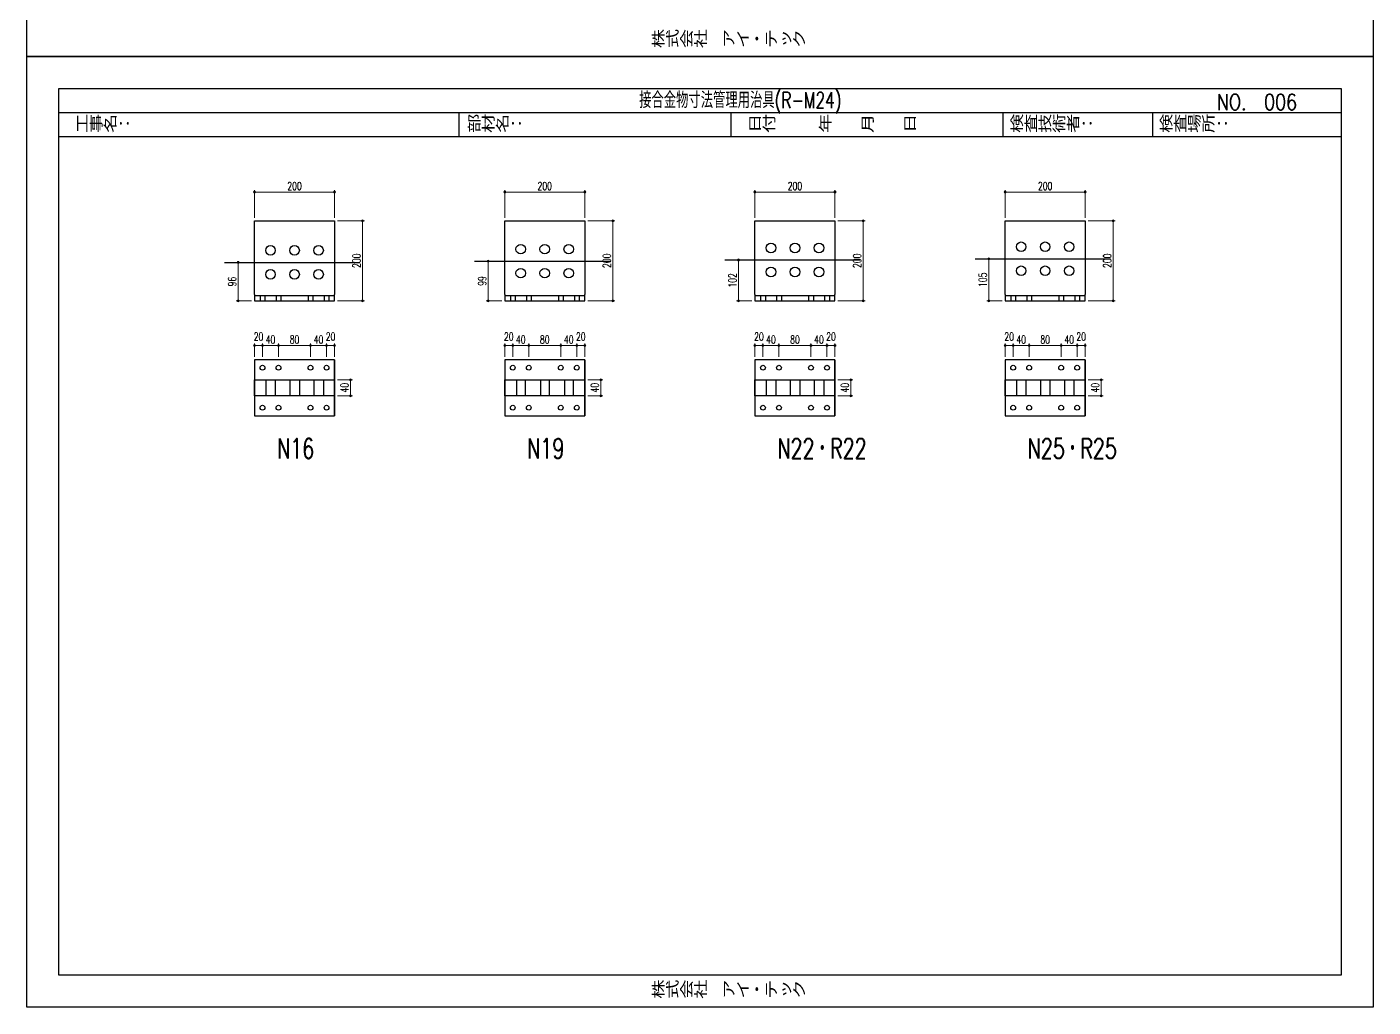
# Model space of a CAD drawing. Header units: millimetres. Extents: x 0 to 15432, y -11 to 7128.
# Drawn here: x 12068 to 15432, y 0 to 2450 of the extents above; entities that cross this region are included whole.
import ezdxf

# ---------------------------------------------------------------- set-up
doc = ezdxf.new("R2010")
doc.units = ezdxf.units.MM
doc.header["$LTSCALE"] = 5
doc.linetypes.add('JIS_08_50', pattern=[53, 50, -1.125, 0.75, -1.125])
doc.layers.get('0').update_dxf_attribs({"color": 255})
doc.layers.get('DEFPOINTS').update_dxf_attribs({"color": 9})
for name, color, linetype in [('01', 7, 'Continuous'), ('CENTER', 2, 'JIS_08_50'), ('LAYER6', 7, 'Continuous'), ('寸法', 4, 'Continuous'), ('溶接', 241, 'Continuous')]:
    doc.layers.add(name, color=color, linetype=linetype)
doc.styles.add('KANJI', font='simplex.shx', dxfattribs={"width": 0.7, "bigfont": 'extfont2.shx'})
doc.styles.get("Standard").update_dxf_attribs({"font": 'simplex.shx', "width": 0.7, "height": 2.5, "bigfont": '@extfont2.shx'})
doc.styles.add('SUNPOU', font='simplex.shx', dxfattribs={"width": 0.7, "bigfont": 'extfont2.shx'})
doc.styles.add('SUNPOU2', font='simplex.shx', dxfattribs={"width": 0.7, "height": 50, "bigfont": 'extfont2.shx'})
doc.dimstyles.new('S5', dxfattribs={"dimscale": 5, "dimtxt": 4, "dimasz": 1, "dimexe": 1, "dimexo": 1.5, "dimgap": 1, "dimtad": 1, "dimtxsty": 'KANJI', "dimblk": 'ORIGIN', "dimcen": 0, "dimclrd": 256, "dimclre": 256, "dimclrt": 256, "dimadec": 0, "dimazin": 0, "dimtfac": 1, "dimtmove": 2, "dimatfit": 2, "dimfxl": 1, "dimtolj": 2, "dimlwd": 5, "dimlwe": 5, "dimarcsym": 0})

# ---------------------------------------------------------------- blocks, each defined once
blk = doc.blocks.new('_Origin')
at = {"color": 0, "linetype": 'ByBlock', "lineweight": -2}
blk.add_line((0, 0), (-1, 0), dxfattribs=at)
blk.add_circle((0, 0), 0.5, dxfattribs=at)
blk = doc.blocks.new('*D1248')
at = {"layer": 'DEFPOINTS', "color": 0}
for p in [(13220.9, 1864.4), (13262, 1864.4), (13262, 1765.4)]:
    blk.add_point(p, dxfattribs=at)
at = {"layer": '寸法', "linetype": 'Continuous', "lineweight": 5}
for p, q in [((13254.5, 1864.4), (13215.9, 1864.4)), ((13220.9, 1770.4), (13220.9, 1859.4)), ((13254.5, 1765.4), (13215.9, 1765.4))]:
    blk.add_line(p, q, dxfattribs=at)
at = {"layer": '寸法', "lineweight": 5, "xscale": 5, "yscale": 5, "zscale": 5}
for p, rotation in [((13220.9, 1864.4), 90), ((13220.9, 1765.4), 270)]:
    blk.add_blockref('_Origin', p, dxfattribs=dict(at, rotation=rotation))
at = {"layer": '寸法', "linetype": 'Continuous', "insert": (13205.9, 1814.9), "char_height": 20, "attachment_point": 5, "rotation": 90, "style": 'KANJI'}
blk.add_mtext('\\A2;99', dxfattribs=at)
blk = doc.blocks.new('*D1249')
at = {"layer": 'DEFPOINTS', "color": 0}
for p in [(13846.2, 1867.4), (13887.3, 1867.4), (13887.3, 1765.4)]:
    blk.add_point(p, dxfattribs=at)
at = {"layer": '寸法', "linetype": 'Continuous', "lineweight": 5}
for p, q in [((13879.8, 1867.4), (13841.2, 1867.4)), ((13846.2, 1770.4), (13846.2, 1862.4)), ((13879.8, 1765.4), (13841.2, 1765.4))]:
    blk.add_line(p, q, dxfattribs=at)
at = {"layer": '寸法', "lineweight": 5, "xscale": 5, "yscale": 5, "zscale": 5}
for p, rotation in [((13846.2, 1867.4), 90), ((13846.2, 1765.4), 270)]:
    blk.add_blockref('_Origin', p, dxfattribs=dict(at, rotation=rotation))
at = {"layer": '寸法', "linetype": 'Continuous', "insert": (13831.2, 1816.4), "char_height": 20, "attachment_point": 5, "rotation": 90, "style": 'KANJI'}
blk.add_mtext('\\A2;102', dxfattribs=at)
blk = doc.blocks.new('*D1250')
at = {"layer": 'DEFPOINTS', "color": 0}
for p in [(14471.5, 1870.4), (14512.6, 1870.4), (14512.6, 1765.4)]:
    blk.add_point(p, dxfattribs=at)
at = {"layer": '寸法', "linetype": 'Continuous', "lineweight": 5}
for p, q in [((14505.1, 1870.4), (14466.5, 1870.4)), ((14471.5, 1770.4), (14471.5, 1865.4)), ((14505.1, 1765.4), (14466.5, 1765.4))]:
    blk.add_line(p, q, dxfattribs=at)
at = {"layer": '寸法', "lineweight": 5, "xscale": 5, "yscale": 5, "zscale": 5}
for p, rotation in [((14471.5, 1870.4), 90), ((14471.5, 1765.4), 270)]:
    blk.add_blockref('_Origin', p, dxfattribs=dict(at, rotation=rotation))
at = {"layer": '寸法', "linetype": 'Continuous', "insert": (14456.5, 1817.9), "char_height": 20, "attachment_point": 5, "rotation": 90, "style": 'KANJI'}
blk.add_mtext('\\A2;105', dxfattribs=at)
blk = doc.blocks.new('*D1253')
at = {"layer": 'DEFPOINTS', "color": 0}
for p in [(12595.6, 1861.4), (12636.8, 1861.4), (12636.8, 1765.4)]:
    blk.add_point(p, dxfattribs=at)
at = {"layer": '寸法', "linetype": 'Continuous', "lineweight": 5}
for p, q in [((12629.3, 1861.4), (12590.6, 1861.4)), ((12595.6, 1770.4), (12595.6, 1856.4)), ((12629.3, 1765.4), (12590.6, 1765.4))]:
    blk.add_line(p, q, dxfattribs=at)
at = {"layer": '寸法', "lineweight": 5, "xscale": 5, "yscale": 5, "zscale": 5}
for p, rotation in [((12595.6, 1861.4), 90), ((12595.6, 1765.4), 270)]:
    blk.add_blockref('_Origin', p, dxfattribs=dict(at, rotation=rotation))
at = {"layer": '寸法', "linetype": 'Continuous', "insert": (12580.6, 1813.4), "char_height": 20, "attachment_point": 5, "rotation": 90, "style": 'KANJI'}
blk.add_mtext('\\A2;96', dxfattribs=at)
blk = doc.blocks.new('*D1254')
at = {"layer": 'DEFPOINTS', "color": 0}
for p in [(12836.8, 1568.1), (12836.8, 1528.1), (12876.7, 1528.1)]:
    blk.add_point(p, dxfattribs=at)
at = {"layer": '寸法', "linetype": 'Continuous', "lineweight": 5}
for p, q in [((12844.3, 1568.1), (12881.7, 1568.1)), ((12876.7, 1563.1), (12876.7, 1533.1)), ((12844.3, 1528.1), (12881.7, 1528.1))]:
    blk.add_line(p, q, dxfattribs=at)
at = {"layer": '寸法', "lineweight": 5, "xscale": 5, "yscale": 5, "zscale": 5}
for p, rotation in [((12876.7, 1568.1), 90), ((12876.7, 1528.1), 270)]:
    blk.add_blockref('_Origin', p, dxfattribs=dict(at, rotation=rotation))
at = {"layer": '寸法', "linetype": 'Continuous', "insert": (12861.7, 1548.1), "char_height": 20, "attachment_point": 5, "rotation": 90, "style": 'KANJI'}
blk.add_mtext('\\A2;40', dxfattribs=at)
blk = doc.blocks.new('*D1255')
at = {"layer": 'DEFPOINTS', "color": 0}
for p in [(12836.8, 2037.2), (12636.8, 1965.4), (12836.8, 1965.4)]:
    blk.add_point(p, dxfattribs=at)
at = {"layer": '寸法', "linetype": 'Continuous', "lineweight": 5}
for p, q in [((12636.8, 1972.9), (12636.8, 2042.2)), ((12641.8, 2037.2), (12831.8, 2037.2)), ((12836.8, 1972.9), (12836.8, 2042.2))]:
    blk.add_line(p, q, dxfattribs=at)
at = {"layer": '寸法', "lineweight": 5, "xscale": 5, "yscale": 5, "zscale": 5, "rotation": 180}
blk.add_blockref('_Origin', (12636.8, 2037.2), dxfattribs=at)
at = {"layer": '寸法', "lineweight": 5, "xscale": 5, "yscale": 5, "zscale": 5}
blk.add_blockref('_Origin', (12836.8, 2037.2), dxfattribs=at)
at = {"layer": '寸法', "linetype": 'Continuous', "insert": (12736.8, 2052.2), "char_height": 20, "attachment_point": 5, "style": 'KANJI'}
blk.add_mtext('\\A2;200', dxfattribs=at)
blk = doc.blocks.new('*D1256')
at = {"layer": 'DEFPOINTS', "color": 0}
for p in [(13462, 2037.2), (13262, 1965.4), (13462, 1965.4)]:
    blk.add_point(p, dxfattribs=at)
at = {"layer": '寸法', "linetype": 'Continuous', "lineweight": 5}
for p, q in [((13262, 1972.9), (13262, 2042.2)), ((13267, 2037.2), (13457, 2037.2)), ((13462, 1972.9), (13462, 2042.2))]:
    blk.add_line(p, q, dxfattribs=at)
at = {"layer": '寸法', "lineweight": 5, "xscale": 5, "yscale": 5, "zscale": 5, "rotation": 180}
blk.add_blockref('_Origin', (13262, 2037.2), dxfattribs=at)
at = {"layer": '寸法', "lineweight": 5, "xscale": 5, "yscale": 5, "zscale": 5}
blk.add_blockref('_Origin', (13462, 2037.2), dxfattribs=at)
at = {"layer": '寸法', "linetype": 'Continuous', "insert": (13362, 2052.2), "char_height": 20, "attachment_point": 5, "style": 'KANJI'}
blk.add_mtext('\\A2;200', dxfattribs=at)
blk = doc.blocks.new('*D1257')
at = {"layer": 'DEFPOINTS', "color": 0}
for p in [(14087.3, 2037.2), (13887.3, 1965.4), (14087.3, 1965.4)]:
    blk.add_point(p, dxfattribs=at)
at = {"layer": '寸法', "linetype": 'Continuous', "lineweight": 5}
for p, q in [((13887.3, 1972.9), (13887.3, 2042.2)), ((13892.3, 2037.2), (14082.3, 2037.2)), ((14087.3, 1972.9), (14087.3, 2042.2))]:
    blk.add_line(p, q, dxfattribs=at)
at = {"layer": '寸法', "lineweight": 5, "xscale": 5, "yscale": 5, "zscale": 5, "rotation": 180}
blk.add_blockref('_Origin', (13887.3, 2037.2), dxfattribs=at)
at = {"layer": '寸法', "lineweight": 5, "xscale": 5, "yscale": 5, "zscale": 5}
blk.add_blockref('_Origin', (14087.3, 2037.2), dxfattribs=at)
at = {"layer": '寸法', "linetype": 'Continuous', "insert": (13987.3, 2052.2), "char_height": 20, "attachment_point": 5, "style": 'KANJI'}
blk.add_mtext('\\A2;200', dxfattribs=at)
blk = doc.blocks.new('*D1258')
at = {"layer": 'DEFPOINTS', "color": 0}
for p in [(14712.6, 2037.2), (14512.6, 1965.4), (14712.6, 1965.4)]:
    blk.add_point(p, dxfattribs=at)
at = {"layer": '寸法', "linetype": 'Continuous', "lineweight": 5}
for p, q in [((14512.6, 1972.9), (14512.6, 2042.2)), ((14517.6, 2037.2), (14707.6, 2037.2)), ((14712.6, 1972.9), (14712.6, 2042.2))]:
    blk.add_line(p, q, dxfattribs=at)
at = {"layer": '寸法', "lineweight": 5, "xscale": 5, "yscale": 5, "zscale": 5, "rotation": 180}
blk.add_blockref('_Origin', (14512.6, 2037.2), dxfattribs=at)
at = {"layer": '寸法', "lineweight": 5, "xscale": 5, "yscale": 5, "zscale": 5}
blk.add_blockref('_Origin', (14712.6, 2037.2), dxfattribs=at)
at = {"layer": '寸法', "linetype": 'Continuous', "insert": (14612.6, 2052.2), "char_height": 20, "attachment_point": 5, "style": 'KANJI'}
blk.add_mtext('\\A2;200', dxfattribs=at)
blk = doc.blocks.new('*D1261')
at = {"layer": 'DEFPOINTS', "color": 0}
for p in [(13462, 1568.1), (13462, 1528.1), (13502, 1528.1)]:
    blk.add_point(p, dxfattribs=at)
at = {"layer": '寸法', "linetype": 'Continuous', "lineweight": 5}
for p, q in [((13469.5, 1568.1), (13507, 1568.1)), ((13502, 1563.1), (13502, 1533.1)), ((13469.5, 1528.1), (13507, 1528.1))]:
    blk.add_line(p, q, dxfattribs=at)
at = {"layer": '寸法', "lineweight": 5, "xscale": 5, "yscale": 5, "zscale": 5}
for p, rotation in [((13502, 1568.1), 90), ((13502, 1528.1), 270)]:
    blk.add_blockref('_Origin', p, dxfattribs=dict(at, rotation=rotation))
at = {"layer": '寸法', "linetype": 'Continuous', "insert": (13487, 1548.1), "char_height": 20, "attachment_point": 5, "rotation": 90, "style": 'KANJI'}
blk.add_mtext('\\A2;40', dxfattribs=at)
blk = doc.blocks.new('*D1262')
at = {"layer": 'DEFPOINTS', "color": 0}
for p in [(14087.3, 1568.1), (14087.3, 1528.1), (14127.2, 1528.1)]:
    blk.add_point(p, dxfattribs=at)
at = {"layer": '寸法', "linetype": 'Continuous', "lineweight": 5}
for p, q in [((14094.8, 1568.1), (14132.2, 1568.1)), ((14127.2, 1563.1), (14127.2, 1533.1)), ((14094.8, 1528.1), (14132.2, 1528.1))]:
    blk.add_line(p, q, dxfattribs=at)
at = {"layer": '寸法', "lineweight": 5, "xscale": 5, "yscale": 5, "zscale": 5}
for p, rotation in [((14127.2, 1568.1), 90), ((14127.2, 1528.1), 270)]:
    blk.add_blockref('_Origin', p, dxfattribs=dict(at, rotation=rotation))
at = {"layer": '寸法', "linetype": 'Continuous', "insert": (14112.2, 1548.1), "char_height": 20, "attachment_point": 5, "rotation": 90, "style": 'KANJI'}
blk.add_mtext('\\A2;40', dxfattribs=at)
blk = doc.blocks.new('*D1263')
at = {"layer": 'DEFPOINTS', "color": 0}
for p in [(14712.6, 1568.1), (14712.6, 1528.1), (14752.5, 1528.1)]:
    blk.add_point(p, dxfattribs=at)
at = {"layer": '寸法', "linetype": 'Continuous', "lineweight": 5}
for p, q in [((14720.1, 1568.1), (14757.5, 1568.1)), ((14752.5, 1563.1), (14752.5, 1533.1)), ((14720.1, 1528.1), (14757.5, 1528.1))]:
    blk.add_line(p, q, dxfattribs=at)
at = {"layer": '寸法', "lineweight": 5, "xscale": 5, "yscale": 5, "zscale": 5}
for p, rotation in [((14752.5, 1568.1), 90), ((14752.5, 1528.1), 270)]:
    blk.add_blockref('_Origin', p, dxfattribs=dict(at, rotation=rotation))
at = {"layer": '寸法', "linetype": 'Continuous', "insert": (14737.5, 1548.1), "char_height": 20, "attachment_point": 5, "rotation": 90, "style": 'KANJI'}
blk.add_mtext('\\A2;40', dxfattribs=at)
blk = doc.blocks.new('*D1266')
at = {"layer": 'DEFPOINTS', "color": 0}
for p in [(12656.8, 1653.4), (12636.8, 1618.1), (12656.8, 1618.1)]:
    blk.add_point(p, dxfattribs=at)
at = {"layer": '寸法', "linetype": 'Continuous', "lineweight": 5}
for p, q in [((12636.8, 1625.6), (12636.8, 1658.4)), ((12641.8, 1653.4), (12651.8, 1653.4)), ((12656.8, 1625.6), (12656.8, 1658.4))]:
    blk.add_line(p, q, dxfattribs=at)
at = {"layer": '寸法', "lineweight": 5, "xscale": 5, "yscale": 5, "zscale": 5, "rotation": 180}
blk.add_blockref('_Origin', (12636.8, 1653.4), dxfattribs=at)
at = {"layer": '寸法', "lineweight": 5, "xscale": 5, "yscale": 5, "zscale": 5}
blk.add_blockref('_Origin', (12656.8, 1653.4), dxfattribs=at)
at = {"layer": '寸法', "linetype": 'Continuous', "insert": (12646.8, 1675.9), "char_height": 20, "attachment_point": 5, "style": 'KANJI'}
blk.add_mtext('\\A2;20', dxfattribs=at)
blk = doc.blocks.new('*D1267')
at = {"layer": 'DEFPOINTS', "color": 0}
for p in [(12696.8, 1653.4), (12656.8, 1618.1), (12696.8, 1618.1)]:
    blk.add_point(p, dxfattribs=at)
at = {"layer": '寸法', "linetype": 'Continuous', "lineweight": 5}
for p, q in [((12656.8, 1625.6), (12656.8, 1658.4)), ((12661.8, 1653.4), (12691.8, 1653.4)), ((12696.8, 1625.6), (12696.8, 1658.4))]:
    blk.add_line(p, q, dxfattribs=at)
at = {"layer": '寸法', "lineweight": 5, "xscale": 5, "yscale": 5, "zscale": 5, "rotation": 180}
blk.add_blockref('_Origin', (12656.8, 1653.4), dxfattribs=at)
at = {"layer": '寸法', "lineweight": 5, "xscale": 5, "yscale": 5, "zscale": 5}
blk.add_blockref('_Origin', (12696.8, 1653.4), dxfattribs=at)
at = {"layer": '寸法', "linetype": 'Continuous', "insert": (12676.8, 1668.4), "char_height": 20, "attachment_point": 5, "style": 'KANJI'}
blk.add_mtext('\\A2;40', dxfattribs=at)
blk = doc.blocks.new('*D1268')
at = {"layer": 'DEFPOINTS', "color": 0}
for p in [(12776.8, 1653.4), (12696.8, 1618.1), (12776.8, 1618.1)]:
    blk.add_point(p, dxfattribs=at)
at = {"layer": '寸法', "linetype": 'Continuous', "lineweight": 5}
for p, q in [((12696.8, 1625.6), (12696.8, 1658.4)), ((12701.8, 1653.4), (12771.8, 1653.4)), ((12776.8, 1625.6), (12776.8, 1658.4))]:
    blk.add_line(p, q, dxfattribs=at)
at = {"layer": '寸法', "lineweight": 5, "xscale": 5, "yscale": 5, "zscale": 5, "rotation": 180}
blk.add_blockref('_Origin', (12696.8, 1653.4), dxfattribs=at)
at = {"layer": '寸法', "lineweight": 5, "xscale": 5, "yscale": 5, "zscale": 5}
blk.add_blockref('_Origin', (12776.8, 1653.4), dxfattribs=at)
at = {"layer": '寸法', "linetype": 'Continuous', "insert": (12736.8, 1668.4), "char_height": 20, "attachment_point": 5, "style": 'KANJI'}
blk.add_mtext('\\A2;80', dxfattribs=at)
blk = doc.blocks.new('*D1269')
at = {"layer": 'DEFPOINTS', "color": 0}
for p in [(12816.8, 1653.4), (12776.8, 1618.1), (12816.8, 1618.1)]:
    blk.add_point(p, dxfattribs=at)
at = {"layer": '寸法', "linetype": 'Continuous', "lineweight": 5}
for p, q in [((12776.8, 1625.6), (12776.8, 1658.4)), ((12781.8, 1653.4), (12811.8, 1653.4)), ((12816.8, 1625.6), (12816.8, 1658.4))]:
    blk.add_line(p, q, dxfattribs=at)
at = {"layer": '寸法', "lineweight": 5, "xscale": 5, "yscale": 5, "zscale": 5, "rotation": 180}
blk.add_blockref('_Origin', (12776.8, 1653.4), dxfattribs=at)
at = {"layer": '寸法', "lineweight": 5, "xscale": 5, "yscale": 5, "zscale": 5}
blk.add_blockref('_Origin', (12816.8, 1653.4), dxfattribs=at)
at = {"layer": '寸法', "linetype": 'Continuous', "insert": (12796.8, 1668.4), "char_height": 20, "attachment_point": 5, "style": 'KANJI'}
blk.add_mtext('\\A2;40', dxfattribs=at)
blk = doc.blocks.new('*D1270')
at = {"layer": 'DEFPOINTS', "color": 0}
for p in [(12836.8, 1653.4), (12816.8, 1618.1), (12836.8, 1618.1)]:
    blk.add_point(p, dxfattribs=at)
at = {"layer": '寸法', "linetype": 'Continuous', "lineweight": 5}
for p, q in [((12816.8, 1625.6), (12816.8, 1658.4)), ((12821.8, 1653.4), (12831.8, 1653.4)), ((12836.8, 1625.6), (12836.8, 1658.4))]:
    blk.add_line(p, q, dxfattribs=at)
at = {"layer": '寸法', "lineweight": 5, "xscale": 5, "yscale": 5, "zscale": 5, "rotation": 180}
blk.add_blockref('_Origin', (12816.8, 1653.4), dxfattribs=at)
at = {"layer": '寸法', "lineweight": 5, "xscale": 5, "yscale": 5, "zscale": 5}
blk.add_blockref('_Origin', (12836.8, 1653.4), dxfattribs=at)
at = {"layer": '寸法', "linetype": 'Continuous', "insert": (12826.8, 1675.9), "char_height": 20, "attachment_point": 5, "style": 'KANJI'}
blk.add_mtext('\\A2;20', dxfattribs=at)
blk = doc.blocks.new('*D1271')
at = {"layer": 'DEFPOINTS', "color": 0}
for p in [(13282, 1653.4), (13262, 1618.1), (13282, 1618.1)]:
    blk.add_point(p, dxfattribs=at)
at = {"layer": '寸法', "linetype": 'Continuous', "lineweight": 5}
for p, q in [((13262, 1625.6), (13262, 1658.4)), ((13267, 1653.4), (13277, 1653.4)), ((13282, 1625.6), (13282, 1658.4))]:
    blk.add_line(p, q, dxfattribs=at)
at = {"layer": '寸法', "lineweight": 5, "xscale": 5, "yscale": 5, "zscale": 5, "rotation": 180}
blk.add_blockref('_Origin', (13262, 1653.4), dxfattribs=at)
at = {"layer": '寸法', "lineweight": 5, "xscale": 5, "yscale": 5, "zscale": 5}
blk.add_blockref('_Origin', (13282, 1653.4), dxfattribs=at)
at = {"layer": '寸法', "linetype": 'Continuous', "insert": (13272, 1675.9), "char_height": 20, "attachment_point": 5, "style": 'KANJI'}
blk.add_mtext('\\A2;20', dxfattribs=at)
blk = doc.blocks.new('*D1272')
at = {"layer": 'DEFPOINTS', "color": 0}
for p in [(13322, 1653.4), (13282, 1618.1), (13322, 1618.1)]:
    blk.add_point(p, dxfattribs=at)
at = {"layer": '寸法', "linetype": 'Continuous', "lineweight": 5}
for p, q in [((13282, 1625.6), (13282, 1658.4)), ((13287, 1653.4), (13317, 1653.4)), ((13322, 1625.6), (13322, 1658.4))]:
    blk.add_line(p, q, dxfattribs=at)
at = {"layer": '寸法', "lineweight": 5, "xscale": 5, "yscale": 5, "zscale": 5, "rotation": 180}
blk.add_blockref('_Origin', (13282, 1653.4), dxfattribs=at)
at = {"layer": '寸法', "lineweight": 5, "xscale": 5, "yscale": 5, "zscale": 5}
blk.add_blockref('_Origin', (13322, 1653.4), dxfattribs=at)
at = {"layer": '寸法', "linetype": 'Continuous', "insert": (13302, 1668.4), "char_height": 20, "attachment_point": 5, "style": 'KANJI'}
blk.add_mtext('\\A2;40', dxfattribs=at)
blk = doc.blocks.new('*D1273')
at = {"layer": 'DEFPOINTS', "color": 0}
for p in [(13402, 1653.4), (13322, 1618.1), (13402, 1618.1)]:
    blk.add_point(p, dxfattribs=at)
at = {"layer": '寸法', "linetype": 'Continuous', "lineweight": 5}
for p, q in [((13322, 1625.6), (13322, 1658.4)), ((13327, 1653.4), (13397, 1653.4)), ((13402, 1625.6), (13402, 1658.4))]:
    blk.add_line(p, q, dxfattribs=at)
at = {"layer": '寸法', "lineweight": 5, "xscale": 5, "yscale": 5, "zscale": 5, "rotation": 180}
blk.add_blockref('_Origin', (13322, 1653.4), dxfattribs=at)
at = {"layer": '寸法', "lineweight": 5, "xscale": 5, "yscale": 5, "zscale": 5}
blk.add_blockref('_Origin', (13402, 1653.4), dxfattribs=at)
at = {"layer": '寸法', "linetype": 'Continuous', "insert": (13362, 1668.4), "char_height": 20, "attachment_point": 5, "style": 'KANJI'}
blk.add_mtext('\\A2;80', dxfattribs=at)
blk = doc.blocks.new('*D1274')
at = {"layer": 'DEFPOINTS', "color": 0}
for p in [(13442, 1653.4), (13402, 1618.1), (13442, 1618.1)]:
    blk.add_point(p, dxfattribs=at)
at = {"layer": '寸法', "linetype": 'Continuous', "lineweight": 5}
for p, q in [((13402, 1625.6), (13402, 1658.4)), ((13407, 1653.4), (13437, 1653.4)), ((13442, 1625.6), (13442, 1658.4))]:
    blk.add_line(p, q, dxfattribs=at)
at = {"layer": '寸法', "lineweight": 5, "xscale": 5, "yscale": 5, "zscale": 5, "rotation": 180}
blk.add_blockref('_Origin', (13402, 1653.4), dxfattribs=at)
at = {"layer": '寸法', "lineweight": 5, "xscale": 5, "yscale": 5, "zscale": 5}
blk.add_blockref('_Origin', (13442, 1653.4), dxfattribs=at)
at = {"layer": '寸法', "linetype": 'Continuous', "insert": (13422, 1668.4), "char_height": 20, "attachment_point": 5, "style": 'KANJI'}
blk.add_mtext('\\A2;40', dxfattribs=at)
blk = doc.blocks.new('*D1275')
at = {"layer": 'DEFPOINTS', "color": 0}
for p in [(13462, 1653.4), (13442, 1618.1), (13462, 1618.1)]:
    blk.add_point(p, dxfattribs=at)
at = {"layer": '寸法', "linetype": 'Continuous', "lineweight": 5}
for p, q in [((13442, 1625.6), (13442, 1658.4)), ((13447, 1653.4), (13457, 1653.4)), ((13462, 1625.6), (13462, 1658.4))]:
    blk.add_line(p, q, dxfattribs=at)
at = {"layer": '寸法', "lineweight": 5, "xscale": 5, "yscale": 5, "zscale": 5, "rotation": 180}
blk.add_blockref('_Origin', (13442, 1653.4), dxfattribs=at)
at = {"layer": '寸法', "lineweight": 5, "xscale": 5, "yscale": 5, "zscale": 5}
blk.add_blockref('_Origin', (13462, 1653.4), dxfattribs=at)
at = {"layer": '寸法', "linetype": 'Continuous', "insert": (13452, 1675.9), "char_height": 20, "attachment_point": 5, "style": 'KANJI'}
blk.add_mtext('\\A2;20', dxfattribs=at)
blk = doc.blocks.new('*D1276')
at = {"layer": 'DEFPOINTS', "color": 0}
for p in [(13907.3, 1653.4), (13887.3, 1618.1), (13907.3, 1618.1)]:
    blk.add_point(p, dxfattribs=at)
at = {"layer": '寸法', "linetype": 'Continuous', "lineweight": 5}
for p, q in [((13887.3, 1625.6), (13887.3, 1658.4)), ((13892.3, 1653.4), (13902.3, 1653.4)), ((13907.3, 1625.6), (13907.3, 1658.4))]:
    blk.add_line(p, q, dxfattribs=at)
at = {"layer": '寸法', "lineweight": 5, "xscale": 5, "yscale": 5, "zscale": 5, "rotation": 180}
blk.add_blockref('_Origin', (13887.3, 1653.4), dxfattribs=at)
at = {"layer": '寸法', "lineweight": 5, "xscale": 5, "yscale": 5, "zscale": 5}
blk.add_blockref('_Origin', (13907.3, 1653.4), dxfattribs=at)
at = {"layer": '寸法', "linetype": 'Continuous', "insert": (13897.3, 1675.9), "char_height": 20, "attachment_point": 5, "style": 'KANJI'}
blk.add_mtext('\\A2;20', dxfattribs=at)
blk = doc.blocks.new('*D1277')
at = {"layer": 'DEFPOINTS', "color": 0}
for p in [(13947.3, 1653.4), (13907.3, 1618.1), (13947.3, 1618.1)]:
    blk.add_point(p, dxfattribs=at)
at = {"layer": '寸法', "linetype": 'Continuous', "lineweight": 5}
for p, q in [((13907.3, 1625.6), (13907.3, 1658.4)), ((13912.3, 1653.4), (13942.3, 1653.4)), ((13947.3, 1625.6), (13947.3, 1658.4))]:
    blk.add_line(p, q, dxfattribs=at)
at = {"layer": '寸法', "lineweight": 5, "xscale": 5, "yscale": 5, "zscale": 5, "rotation": 180}
blk.add_blockref('_Origin', (13907.3, 1653.4), dxfattribs=at)
at = {"layer": '寸法', "lineweight": 5, "xscale": 5, "yscale": 5, "zscale": 5}
blk.add_blockref('_Origin', (13947.3, 1653.4), dxfattribs=at)
at = {"layer": '寸法', "linetype": 'Continuous', "insert": (13927.3, 1668.4), "char_height": 20, "attachment_point": 5, "style": 'KANJI'}
blk.add_mtext('\\A2;40', dxfattribs=at)
blk = doc.blocks.new('*D1278')
at = {"layer": 'DEFPOINTS', "color": 0}
for p in [(14027.3, 1653.4), (13947.3, 1618.1), (14027.3, 1618.1)]:
    blk.add_point(p, dxfattribs=at)
at = {"layer": '寸法', "linetype": 'Continuous', "lineweight": 5}
for p, q in [((13947.3, 1625.6), (13947.3, 1658.4)), ((13952.3, 1653.4), (14022.3, 1653.4)), ((14027.3, 1625.6), (14027.3, 1658.4))]:
    blk.add_line(p, q, dxfattribs=at)
at = {"layer": '寸法', "lineweight": 5, "xscale": 5, "yscale": 5, "zscale": 5, "rotation": 180}
blk.add_blockref('_Origin', (13947.3, 1653.4), dxfattribs=at)
at = {"layer": '寸法', "lineweight": 5, "xscale": 5, "yscale": 5, "zscale": 5}
blk.add_blockref('_Origin', (14027.3, 1653.4), dxfattribs=at)
at = {"layer": '寸法', "linetype": 'Continuous', "insert": (13987.3, 1668.4), "char_height": 20, "attachment_point": 5, "style": 'KANJI'}
blk.add_mtext('\\A2;80', dxfattribs=at)
blk = doc.blocks.new('*D1279')
at = {"layer": 'DEFPOINTS', "color": 0}
for p in [(14067.3, 1653.4), (14027.3, 1618.1), (14067.3, 1618.1)]:
    blk.add_point(p, dxfattribs=at)
at = {"layer": '寸法', "linetype": 'Continuous', "lineweight": 5}
for p, q in [((14027.3, 1625.6), (14027.3, 1658.4)), ((14032.3, 1653.4), (14062.3, 1653.4)), ((14067.3, 1625.6), (14067.3, 1658.4))]:
    blk.add_line(p, q, dxfattribs=at)
at = {"layer": '寸法', "lineweight": 5, "xscale": 5, "yscale": 5, "zscale": 5, "rotation": 180}
blk.add_blockref('_Origin', (14027.3, 1653.4), dxfattribs=at)
at = {"layer": '寸法', "lineweight": 5, "xscale": 5, "yscale": 5, "zscale": 5}
blk.add_blockref('_Origin', (14067.3, 1653.4), dxfattribs=at)
at = {"layer": '寸法', "linetype": 'Continuous', "insert": (14047.3, 1668.4), "char_height": 20, "attachment_point": 5, "style": 'KANJI'}
blk.add_mtext('\\A2;40', dxfattribs=at)
blk = doc.blocks.new('*D1280')
at = {"layer": 'DEFPOINTS', "color": 0}
for p in [(14087.3, 1653.4), (14067.3, 1618.1), (14087.3, 1618.1)]:
    blk.add_point(p, dxfattribs=at)
at = {"layer": '寸法', "linetype": 'Continuous', "lineweight": 5}
for p, q in [((14067.3, 1625.6), (14067.3, 1658.4)), ((14072.3, 1653.4), (14082.3, 1653.4)), ((14087.3, 1625.6), (14087.3, 1658.4))]:
    blk.add_line(p, q, dxfattribs=at)
at = {"layer": '寸法', "lineweight": 5, "xscale": 5, "yscale": 5, "zscale": 5, "rotation": 180}
blk.add_blockref('_Origin', (14067.3, 1653.4), dxfattribs=at)
at = {"layer": '寸法', "lineweight": 5, "xscale": 5, "yscale": 5, "zscale": 5}
blk.add_blockref('_Origin', (14087.3, 1653.4), dxfattribs=at)
at = {"layer": '寸法', "linetype": 'Continuous', "insert": (14077.3, 1675.9), "char_height": 20, "attachment_point": 5, "style": 'KANJI'}
blk.add_mtext('\\A2;20', dxfattribs=at)
blk = doc.blocks.new('*D1281')
at = {"layer": 'DEFPOINTS', "color": 0}
for p in [(14532.6, 1653.4), (14512.6, 1618.1), (14532.6, 1618.1)]:
    blk.add_point(p, dxfattribs=at)
at = {"layer": '寸法', "linetype": 'Continuous', "lineweight": 5}
for p, q in [((14512.6, 1625.6), (14512.6, 1658.4)), ((14517.6, 1653.4), (14527.6, 1653.4)), ((14532.6, 1625.6), (14532.6, 1658.4))]:
    blk.add_line(p, q, dxfattribs=at)
at = {"layer": '寸法', "lineweight": 5, "xscale": 5, "yscale": 5, "zscale": 5, "rotation": 180}
blk.add_blockref('_Origin', (14512.6, 1653.4), dxfattribs=at)
at = {"layer": '寸法', "lineweight": 5, "xscale": 5, "yscale": 5, "zscale": 5}
blk.add_blockref('_Origin', (14532.6, 1653.4), dxfattribs=at)
at = {"layer": '寸法', "linetype": 'Continuous', "insert": (14522.6, 1675.9), "char_height": 20, "attachment_point": 5, "style": 'KANJI'}
blk.add_mtext('\\A2;20', dxfattribs=at)
blk = doc.blocks.new('*D1282')
at = {"layer": 'DEFPOINTS', "color": 0}
for p in [(14572.6, 1653.4), (14532.6, 1618.1), (14572.6, 1618.1)]:
    blk.add_point(p, dxfattribs=at)
at = {"layer": '寸法', "linetype": 'Continuous', "lineweight": 5}
for p, q in [((14532.6, 1625.6), (14532.6, 1658.4)), ((14537.6, 1653.4), (14567.6, 1653.4)), ((14572.6, 1625.6), (14572.6, 1658.4))]:
    blk.add_line(p, q, dxfattribs=at)
at = {"layer": '寸法', "lineweight": 5, "xscale": 5, "yscale": 5, "zscale": 5, "rotation": 180}
blk.add_blockref('_Origin', (14532.6, 1653.4), dxfattribs=at)
at = {"layer": '寸法', "lineweight": 5, "xscale": 5, "yscale": 5, "zscale": 5}
blk.add_blockref('_Origin', (14572.6, 1653.4), dxfattribs=at)
at = {"layer": '寸法', "linetype": 'Continuous', "insert": (14552.6, 1668.4), "char_height": 20, "attachment_point": 5, "style": 'KANJI'}
blk.add_mtext('\\A2;40', dxfattribs=at)
blk = doc.blocks.new('*D1283')
at = {"layer": 'DEFPOINTS', "color": 0}
for p in [(14652.6, 1653.4), (14572.6, 1618.1), (14652.6, 1618.1)]:
    blk.add_point(p, dxfattribs=at)
at = {"layer": '寸法', "linetype": 'Continuous', "lineweight": 5}
for p, q in [((14572.6, 1625.6), (14572.6, 1658.4)), ((14577.6, 1653.4), (14647.6, 1653.4)), ((14652.6, 1625.6), (14652.6, 1658.4))]:
    blk.add_line(p, q, dxfattribs=at)
at = {"layer": '寸法', "lineweight": 5, "xscale": 5, "yscale": 5, "zscale": 5, "rotation": 180}
blk.add_blockref('_Origin', (14572.6, 1653.4), dxfattribs=at)
at = {"layer": '寸法', "lineweight": 5, "xscale": 5, "yscale": 5, "zscale": 5}
blk.add_blockref('_Origin', (14652.6, 1653.4), dxfattribs=at)
at = {"layer": '寸法', "linetype": 'Continuous', "insert": (14612.6, 1668.4), "char_height": 20, "attachment_point": 5, "style": 'KANJI'}
blk.add_mtext('\\A2;80', dxfattribs=at)
blk = doc.blocks.new('*D1284')
at = {"layer": 'DEFPOINTS', "color": 0}
for p in [(14692.6, 1653.4), (14652.6, 1618.1), (14692.6, 1618.1)]:
    blk.add_point(p, dxfattribs=at)
at = {"layer": '寸法', "linetype": 'Continuous', "lineweight": 5}
for p, q in [((14652.6, 1625.6), (14652.6, 1658.4)), ((14657.6, 1653.4), (14687.6, 1653.4)), ((14692.6, 1625.6), (14692.6, 1658.4))]:
    blk.add_line(p, q, dxfattribs=at)
at = {"layer": '寸法', "lineweight": 5, "xscale": 5, "yscale": 5, "zscale": 5, "rotation": 180}
blk.add_blockref('_Origin', (14652.6, 1653.4), dxfattribs=at)
at = {"layer": '寸法', "lineweight": 5, "xscale": 5, "yscale": 5, "zscale": 5}
blk.add_blockref('_Origin', (14692.6, 1653.4), dxfattribs=at)
at = {"layer": '寸法', "linetype": 'Continuous', "insert": (14672.6, 1668.4), "char_height": 20, "attachment_point": 5, "style": 'KANJI'}
blk.add_mtext('\\A2;40', dxfattribs=at)
blk = doc.blocks.new('*D1285')
at = {"layer": 'DEFPOINTS', "color": 0}
for p in [(14712.6, 1653.4), (14692.6, 1618.1), (14712.6, 1618.1)]:
    blk.add_point(p, dxfattribs=at)
at = {"layer": '寸法', "linetype": 'Continuous', "lineweight": 5}
for p, q in [((14692.6, 1625.6), (14692.6, 1658.4)), ((14697.6, 1653.4), (14707.6, 1653.4)), ((14712.6, 1625.6), (14712.6, 1658.4))]:
    blk.add_line(p, q, dxfattribs=at)
at = {"layer": '寸法', "lineweight": 5, "xscale": 5, "yscale": 5, "zscale": 5, "rotation": 180}
blk.add_blockref('_Origin', (14692.6, 1653.4), dxfattribs=at)
at = {"layer": '寸法', "lineweight": 5, "xscale": 5, "yscale": 5, "zscale": 5}
blk.add_blockref('_Origin', (14712.6, 1653.4), dxfattribs=at)
at = {"layer": '寸法', "linetype": 'Continuous', "insert": (14702.6, 1675.9), "char_height": 20, "attachment_point": 5, "style": 'KANJI'}
blk.add_mtext('\\A2;20', dxfattribs=at)
blk = doc.blocks.new('*D1296')
at = {"layer": 'DEFPOINTS', "color": 0}
for p in [(12836.8, 1965.4), (12906.9, 1965.4), (12836.8, 1765.4)]:
    blk.add_point(p, dxfattribs=at)
at = {"layer": '寸法', "linetype": 'Continuous', "lineweight": 5}
for p, q in [((12844.3, 1965.4), (12911.9, 1965.4)), ((12906.9, 1770.4), (12906.9, 1960.4)), ((12844.3, 1765.4), (12911.9, 1765.4))]:
    blk.add_line(p, q, dxfattribs=at)
at = {"layer": '寸法', "lineweight": 5, "xscale": 5, "yscale": 5, "zscale": 5}
for p, rotation in [((12906.9, 1965.4), 90), ((12906.9, 1765.4), 270)]:
    blk.add_blockref('_Origin', p, dxfattribs=dict(at, rotation=rotation))
at = {"layer": '寸法', "linetype": 'Continuous', "insert": (12891.9, 1865.4), "char_height": 20, "attachment_point": 5, "rotation": 90, "style": 'KANJI'}
blk.add_mtext('\\A2;200', dxfattribs=at)
blk = doc.blocks.new('*D1297')
at = {"layer": 'DEFPOINTS', "color": 0}
for p in [(13462, 1965.4), (13532.2, 1965.4), (13462, 1765.4)]:
    blk.add_point(p, dxfattribs=at)
at = {"layer": '寸法', "linetype": 'Continuous', "lineweight": 5}
for p, q in [((13469.5, 1965.4), (13537.2, 1965.4)), ((13532.2, 1770.4), (13532.2, 1960.4)), ((13469.5, 1765.4), (13537.2, 1765.4))]:
    blk.add_line(p, q, dxfattribs=at)
at = {"layer": '寸法', "lineweight": 5, "xscale": 5, "yscale": 5, "zscale": 5}
for p, rotation in [((13532.2, 1965.4), 90), ((13532.2, 1765.4), 270)]:
    blk.add_blockref('_Origin', p, dxfattribs=dict(at, rotation=rotation))
at = {"layer": '寸法', "linetype": 'Continuous', "insert": (13517.2, 1865.4), "char_height": 20, "attachment_point": 5, "rotation": 90, "style": 'KANJI'}
blk.add_mtext('\\A2;200', dxfattribs=at)
blk = doc.blocks.new('*D1298')
at = {"layer": 'DEFPOINTS', "color": 0}
for p in [(14087.3, 1965.4), (14157.5, 1965.4), (14087.3, 1765.4)]:
    blk.add_point(p, dxfattribs=at)
at = {"layer": '寸法', "linetype": 'Continuous', "lineweight": 5}
for p, q in [((14094.8, 1965.4), (14162.5, 1965.4)), ((14157.5, 1770.4), (14157.5, 1960.4)), ((14094.8, 1765.4), (14162.5, 1765.4))]:
    blk.add_line(p, q, dxfattribs=at)
at = {"layer": '寸法', "lineweight": 5, "xscale": 5, "yscale": 5, "zscale": 5}
for p, rotation in [((14157.5, 1965.4), 90), ((14157.5, 1765.4), 270)]:
    blk.add_blockref('_Origin', p, dxfattribs=dict(at, rotation=rotation))
at = {"layer": '寸法', "linetype": 'Continuous', "insert": (14142.5, 1865.4), "char_height": 20, "attachment_point": 5, "rotation": 90, "style": 'KANJI'}
blk.add_mtext('\\A2;200', dxfattribs=at)
blk = doc.blocks.new('*D1299')
at = {"layer": 'DEFPOINTS', "color": 0}
for p in [(14712.6, 1965.4), (14782.8, 1965.4), (14712.6, 1765.4)]:
    blk.add_point(p, dxfattribs=at)
at = {"layer": '寸法', "linetype": 'Continuous', "lineweight": 5}
for p, q in [((14720.1, 1965.4), (14787.8, 1965.4)), ((14782.8, 1770.4), (14782.8, 1960.4)), ((14720.1, 1765.4), (14787.8, 1765.4))]:
    blk.add_line(p, q, dxfattribs=at)
at = {"layer": '寸法', "lineweight": 5, "xscale": 5, "yscale": 5, "zscale": 5}
for p, rotation in [((14782.8, 1965.4), 90), ((14782.8, 1765.4), 270)]:
    blk.add_blockref('_Origin', p, dxfattribs=dict(at, rotation=rotation))
at = {"layer": '寸法', "linetype": 'Continuous', "insert": (14767.8, 1865.4), "char_height": 20, "attachment_point": 5, "rotation": 90, "style": 'KANJI'}
blk.add_mtext('\\A2;200', dxfattribs=at)

msp = doc.modelspace()

# ---------------------------------------------------------------- linework, layer by layer
at = {"linetype": 'Continuous', "lineweight": -3}
for p, q in [((12148, 2236), (15352, 2236)), ((13148, 2176), (13148, 2236)), ((13828, 2176), (13828, 2236)), ((14508, 2176), (14508, 2236)), ((14881.301, 2176), (14881.301, 2236)), ((12148, 2176), (15352, 2176))]:
    msp.add_line(p, q, dxfattribs=at)
for points in [[(12068, 4752), (15432, 4752), (15432, 2376), (12068, 2376)], [(12068, 2376), (15432, 2376), (15432, 0), (12068, 0)], [(12148, 2296), (15352, 2296), (15352, 80), (12148, 80)]]:
    msp.add_lwpolyline(points, close=True, dxfattribs=at)
at = {"layer": '01', "linetype": 'Continuous'}
for p, q in [((12650.754, 1777.365), (12650.754, 1765.365)), ((12662.754, 1777.365), (12662.754, 1765.365)), ((12690.754, 1777.365), (12690.754, 1765.365)), ((12702.754, 1777.365), (12702.754, 1765.365)), ((12770.754, 1777.365), (12770.754, 1765.365)), ((12782.754, 1777.365), (12782.754, 1765.365)), ((12810.754, 1777.365), (12810.754, 1765.365)), ((12822.754, 1777.365), (12822.754, 1765.365)), ((13276.03, 1777.365), (13276.03, 1765.365)), ((13288.03, 1777.365), (13288.03, 1765.365)), ((13316.03, 1777.365), (13316.03, 1765.365)), ((13328.03, 1777.365), (13328.03, 1765.365)), ((13396.03, 1777.365), (13396.03, 1765.365)), ((13408.03, 1777.365), (13408.03, 1765.365)), ((13436.03, 1777.365), (13436.03, 1765.365)), ((13448.03, 1777.365), (13448.03, 1765.365)), ((13901.307, 1777.365), (13901.307, 1765.365)), ((13913.307, 1777.365), (13913.307, 1765.365)), ((13941.307, 1777.365), (13941.307, 1765.365)), ((13953.307, 1777.365), (13953.307, 1765.365)), ((14021.307, 1777.365), (14021.307, 1765.365)), ((14033.307, 1777.365), (14033.307, 1765.365)), ((14061.307, 1777.365), (14061.307, 1765.365)), ((14073.307, 1777.365), (14073.307, 1765.365)), ((14526.583, 1777.365), (14526.583, 1765.365)), ((14538.583, 1777.365), (14538.583, 1765.365)), ((14566.583, 1777.365), (14566.583, 1765.365)), ((14578.583, 1777.365), (14578.583, 1765.365)), ((14646.583, 1777.365), (14646.583, 1765.365)), ((14658.583, 1777.365), (14658.583, 1765.365)), ((14686.583, 1777.365), (14686.583, 1765.365)), ((14698.583, 1777.365), (14698.583, 1765.365)), ((12664.754, 1568.076), (12664.754, 1528.076)), ((12688.754, 1568.076), (12688.754, 1528.076)), ((12724.754, 1568.076), (12724.754, 1528.076)), ((12748.754, 1568.076), (12748.754, 1528.076)), ((12784.754, 1568.076), (12784.754, 1528.076)), ((12808.754, 1568.076), (12808.754, 1528.076)), ((13291.03, 1568.076), (13291.03, 1528.076)), ((13313.03, 1568.076), (13313.03, 1528.076)), ((13351.03, 1568.076), (13351.03, 1528.076)), ((13373.03, 1568.076), (13373.03, 1528.076)), ((13411.03, 1568.076), (13411.03, 1528.076)), ((13433.03, 1568.076), (13433.03, 1528.076)), ((13915.307, 1568.076), (13915.307, 1528.076)), ((13939.307, 1568.076), (13939.307, 1528.076)), ((13975.307, 1568.076), (13975.307, 1528.076)), ((13999.307, 1568.076), (13999.307, 1528.076)), ((14035.307, 1568.076), (14035.307, 1528.076)), ((14059.307, 1568.076), (14059.307, 1528.076)), ((14540.583, 1568.076), (14540.583, 1528.076)), ((14564.583, 1568.076), (14564.583, 1528.076)), ((14600.583, 1568.076), (14600.583, 1528.076)), ((14624.583, 1568.076), (14624.583, 1528.076)), ((14660.583, 1568.076), (14660.583, 1528.076)), ((14684.583, 1568.076), (14684.583, 1528.076))]:
    msp.add_line(p, q, dxfattribs=at)
at = {"layer": 'CENTER', "linetype": 'Continuous'}
for p, q in [((12561.499, 1861.365), (12899.906, 1861.365)), ((13186.775, 1864.365), (13525.182, 1864.365)), ((13812.052, 1867.365), (14150.459, 1867.365)), ((14437.328, 1870.365), (14775.735, 1870.365))]:
    msp.add_line(p, q, dxfattribs=at)
at = {"layer": '溶接', "linetype": 'Continuous'}
for p, q in [((12636.754, 1781.365), (12636.754, 1965.365)), ((12636.754, 1965.365), (12836.754, 1965.365)), ((12836.754, 1965.365), (12836.754, 1781.365)), ((13262.03, 1781.365), (13262.03, 1965.365)), ((13262.03, 1965.365), (13462.03, 1965.365)), ((13462.03, 1965.365), (13462.03, 1781.365)), ((13887.307, 1781.365), (13887.307, 1965.365)), ((13887.307, 1965.365), (14087.307, 1965.365)), ((14087.307, 1965.365), (14087.307, 1781.365)), ((14512.583, 1781.365), (14512.583, 1965.365)), ((14512.583, 1965.365), (14712.583, 1965.365)), ((14712.583, 1965.365), (14712.583, 1781.365)), ((12636.754, 1781.365), (12636.754, 1765.365)), ((12836.754, 1777.365), (12636.754, 1777.365)), ((12636.754, 1765.365), (12836.754, 1765.365)), ((12836.754, 1765.365), (12836.754, 1781.365)), ((13262.03, 1781.365), (13262.03, 1765.365)), ((13462.03, 1777.365), (13262.03, 1777.365)), ((13262.03, 1765.365), (13462.03, 1765.365)), ((13462.03, 1765.365), (13462.03, 1781.365)), ((13887.307, 1781.365), (13887.307, 1765.365)), ((14087.307, 1777.365), (13887.307, 1777.365)), ((13887.307, 1765.365), (14087.307, 1765.365)), ((14087.307, 1765.365), (14087.307, 1781.365)), ((14512.583, 1781.365), (14512.583, 1765.365)), ((14712.583, 1777.365), (14512.583, 1777.365)), ((14512.583, 1765.365), (14712.583, 1765.365)), ((14712.583, 1765.365), (14712.583, 1781.365)), ((12636.754, 1618.076), (12636.754, 1478.076)), ((12836.754, 1618.076), (12636.754, 1618.076)), ((12636.754, 1618.076), (12636.754, 1478.076)), ((12836.754, 1478.076), (12836.754, 1618.076)), ((12836.754, 1618.076), (12836.754, 1478.076)), ((13262.03, 1618.076), (13262.03, 1478.076)), ((13462.03, 1618.076), (13262.03, 1618.076)), ((13262.03, 1618.076), (13262.03, 1478.076)), ((13462.03, 1478.076), (13462.03, 1618.076)), ((13462.03, 1618.076), (13462.03, 1478.076)), ((13887.307, 1618.076), (13887.307, 1478.076)), ((14087.307, 1618.076), (13887.307, 1618.076)), ((13887.307, 1618.076), (13887.307, 1478.076)), ((14087.307, 1478.076), (14087.307, 1618.076)), ((14087.307, 1618.076), (14087.307, 1478.076)), ((14512.583, 1618.076), (14512.583, 1478.076)), ((14712.583, 1618.076), (14512.583, 1618.076)), ((14512.583, 1618.076), (14512.583, 1478.076)), ((14712.583, 1478.076), (14712.583, 1618.076)), ((14712.583, 1618.076), (14712.583, 1478.076)), ((12636.754, 1478.076), (12836.754, 1478.076)), ((13262.03, 1478.076), (13462.03, 1478.076)), ((13887.307, 1478.076), (14087.307, 1478.076)), ((14512.583, 1478.076), (14712.583, 1478.076))]:
    msp.add_line(p, q, dxfattribs=at)
for points in [[(12636.754, 1528.076), (12636.754, 1568.076), (12836.754, 1568.076), (12836.754, 1528.076)], [(13262.03, 1528.076), (13262.03, 1568.076), (13462.03, 1568.076), (13462.03, 1528.076)], [(13887.307, 1528.076), (13887.307, 1568.076), (14087.307, 1568.076), (14087.307, 1528.076)], [(14512.583, 1528.076), (14512.583, 1568.076), (14712.583, 1568.076), (14712.583, 1528.076)]]:
    msp.add_lwpolyline(points, close=True, dxfattribs=at)
for centre, radius in [((12676.754, 1891.365), 12), ((12736.754, 1891.365), 12), ((12796.754, 1891.365), 12), ((13302.03, 1894.365), 12), ((13362.03, 1894.365), 12), ((13422.03, 1894.365), 12), ((13927.307, 1897.365), 12), ((13987.307, 1897.365), 12), ((14047.307, 1897.365), 12), ((14552.583, 1900.365), 12), ((14612.583, 1900.365), 12), ((14672.583, 1900.365), 12), ((14552.583, 1840.365), 12), ((14612.583, 1840.365), 12), ((14672.583, 1840.365), 12), ((12676.754, 1831.365), 12), ((12736.754, 1831.365), 12), ((12796.754, 1831.365), 12), ((13302.03, 1834.365), 12), ((13362.03, 1834.365), 12), ((13422.03, 1834.365), 12), ((13927.307, 1837.365), 12), ((13987.307, 1837.365), 12), ((14047.307, 1837.365), 12), ((12656.754, 1598.076), 6), ((12696.754, 1598.076), 6), ((12776.754, 1598.076), 6), ((12816.754, 1598.076), 6), ((13282.03, 1598.076), 6), ((13322.03, 1598.076), 6), ((13402.03, 1598.076), 6), ((13442.03, 1598.076), 6), ((13907.307, 1598.076), 6), ((13947.307, 1598.076), 6), ((14027.307, 1598.076), 6), ((14067.307, 1598.076), 6), ((14532.583, 1598.076), 6), ((14572.583, 1598.076), 6), ((14652.583, 1598.076), 6), ((14692.583, 1598.076), 6), ((12656.754, 1498.076), 6), ((12696.754, 1498.076), 6), ((12776.754, 1498.076), 6), ((12816.754, 1498.076), 6), ((13282.03, 1498.076), 6), ((13322.03, 1498.076), 6), ((13402.03, 1498.076), 6), ((13442.03, 1498.076), 6), ((13907.307, 1498.076), 6), ((13947.307, 1498.076), 6), ((14027.307, 1498.076), 6), ((14067.307, 1498.076), 6), ((14532.583, 1498.076), 6), ((14572.583, 1498.076), 6), ((14652.583, 1498.076), 6), ((14692.583, 1498.076), 6)]:
    msp.add_circle(centre, radius, dxfattribs=at)

# ---------------------------------------------------------------- texts
at = {"layer": '01', "linetype": 'Continuous', "style": 'SUNPOU2', "width": 0.7}
for s, p in [('N16', (12692.799, 1371.235)), ('N19', (13318.076, 1371.235)), ('N22・R22', (13943.352, 1371.235)), ('N25・R25', (14568.629, 1371.235))]:
    msp.add_text(s, height=50, dxfattribs=at).set_placement(p)
at = {"layer": 'LAYER6', "color": 0, "linetype": 'Continuous', "lineweight": -3, "width": 0.8}
for s, p in [('株式会社\u3000アイ・テック', (13628.093, 2398.755)), ('株式会社\u3000アイ・テック', (13628.093, 2398.755)), ('NO.  006', (15041.789, 2242.209)), ('工事名：', (12188.009, 2186.926)), ('部材名：', (13167.834, 2186.926)), ('日付\u3000\u3000\u3000年\u3000\u3000月\u3000\u3000日', (13869.219, 2186.926)), ('検査技術者：', (14523.744, 2186.926)), ('検査場所：', (14897.044, 2186.926)), ('株式会社\u3000アイ・テック', (13628.093, 22.755)), ('株式会社\u3000アイ・テック', (13628.093, 22.755))]:
    msp.add_text(s, height=40, dxfattribs=at).set_placement(p)
at = {"layer": 'LAYER6', "color": 0, "linetype": 'Continuous', "lineweight": -3, "style": 'SUNPOU', "width": 0.7}
msp.add_text('接合金物寸法管理用治具(R-M24)', height=40, dxfattribs=at).set_placement((13597.829, 2246.926))

# ---------------------------------------------------------------- dimensions: what is measured, and where the dimension line sits
at = {"layer": '寸法', "linetype": 'Continuous'}
for base, p1, p2, picture, middle in [((12836.754, 2037.199), (12636.754, 1965.365), (12836.754, 1965.365), '*D1255', (12736.754, 2052.199)), ((13462.03, 2037.199), (13262.03, 1965.365), (13462.03, 1965.365), '*D1256', (13362.03, 2052.199)), ((14087.307, 2037.199), (13887.307, 1965.365), (14087.307, 1965.365), '*D1257', (13987.307, 2052.199)), ((14712.583, 2037.199), (14512.583, 1965.365), (14712.583, 1965.365), '*D1258', (14612.583, 2052.199)), ((12656.754, 1653.389), (12636.754, 1618.076), (12656.754, 1618.076), '*D1266', (12646.754, 1675.889)), ((12836.754, 1653.389), (12816.754, 1618.076), (12836.754, 1618.076), '*D1270', (12826.754, 1675.889)), ((13282.03, 1653.389), (13262.03, 1618.076), (13282.03, 1618.076), '*D1271', (13272.03, 1675.889)), ((13462.03, 1653.389), (13442.03, 1618.076), (13462.03, 1618.076), '*D1275', (13452.03, 1675.889)), ((13907.307, 1653.389), (13887.307, 1618.076), (13907.307, 1618.076), '*D1276', (13897.307, 1675.889)), ((14087.307, 1653.389), (14067.307, 1618.076), (14087.307, 1618.076), '*D1280', (14077.307, 1675.889)), ((14532.583, 1653.389), (14512.583, 1618.076), (14532.583, 1618.076), '*D1281', (14522.583, 1675.889)), ((14712.583, 1653.389), (14692.583, 1618.076), (14712.583, 1618.076), '*D1285', (14702.583, 1675.889)), ((12696.754, 1653.389), (12656.754, 1618.076), (12696.754, 1618.076), '*D1267', (12676.754, 1668.389)), ((12776.754, 1653.389), (12696.754, 1618.076), (12776.754, 1618.076), '*D1268', (12736.754, 1668.389)), ((12816.754, 1653.389), (12776.754, 1618.076), (12816.754, 1618.076), '*D1269', (12796.754, 1668.389)), ((13322.03, 1653.389), (13282.03, 1618.076), (13322.03, 1618.076), '*D1272', (13302.03, 1668.389)), ((13402.03, 1653.389), (13322.03, 1618.076), (13402.03, 1618.076), '*D1273', (13362.03, 1668.389)), ((13442.03, 1653.389), (13402.03, 1618.076), (13442.03, 1618.076), '*D1274', (13422.03, 1668.389)), ((13947.307, 1653.389), (13907.307, 1618.076), (13947.307, 1618.076), '*D1277', (13927.307, 1668.389)), ((14027.307, 1653.389), (13947.307, 1618.076), (14027.307, 1618.076), '*D1278', (13987.307, 1668.389)), ((14067.307, 1653.389), (14027.307, 1618.076), (14067.307, 1618.076), '*D1279', (14047.307, 1668.389)), ((14572.583, 1653.389), (14532.583, 1618.076), (14572.583, 1618.076), '*D1282', (14552.583, 1668.389)), ((14652.583, 1653.389), (14572.583, 1618.076), (14652.583, 1618.076), '*D1283', (14612.583, 1668.389)), ((14692.583, 1653.389), (14652.583, 1618.076), (14692.583, 1618.076), '*D1284', (14672.583, 1668.389))]:
    dim = msp.add_linear_dim(base=base, p1=p1, p2=p2, dimstyle='S5', dxfattribs=at)
    dim.commit()
    dim.dimension.update_dxf_attribs({"geometry": picture, "text_midpoint": middle})
for base, p1, p2, picture, middle in [((12906.933, 1965.365), (12836.754, 1765.365), (12836.754, 1965.365), '*D1296', (12891.933, 1865.365)), ((13532.209, 1965.365), (13462.03, 1765.365), (13462.03, 1965.365), '*D1297', (13517.209, 1865.365)), ((14157.486, 1965.365), (14087.307, 1765.365), (14087.307, 1965.365), '*D1298', (14142.486, 1865.365)), ((14782.762, 1965.365), (14712.583, 1765.365), (14712.583, 1965.365), '*D1299', (14767.762, 1865.365)), ((12595.63, 1861.365), (12636.754, 1765.365), (12636.754, 1861.365), '*D1253', (12580.63, 1813.365)), ((13220.906, 1864.365), (13262.03, 1765.365), (13262.03, 1864.365), '*D1248', (13205.906, 1814.865)), ((13846.183, 1867.365), (13887.307, 1765.365), (13887.307, 1867.365), '*D1249', (13831.183, 1816.365)), ((14471.459, 1870.365), (14512.583, 1765.365), (14512.583, 1870.365), '*D1250', (14456.459, 1817.865)), ((12876.683, 1528.076), (12836.754, 1568.076), (12836.754, 1528.076), '*D1254', (12861.683, 1548.076)), ((13501.96, 1528.076), (13462.03, 1568.076), (13462.03, 1528.076), '*D1261', (13486.96, 1548.076)), ((14127.236, 1528.076), (14087.307, 1568.076), (14087.307, 1528.076), '*D1262', (14112.236, 1548.076)), ((14752.513, 1528.076), (14712.583, 1568.076), (14712.583, 1528.076), '*D1263', (14737.513, 1548.076))]:
    dim = msp.add_linear_dim(base=base, p1=p1, p2=p2, angle=90, dimstyle='S5', dxfattribs=at)
    dim.commit()
    dim.dimension.update_dxf_attribs({"geometry": picture, "text_midpoint": middle})

doc.saveas('drawing.dxf')
